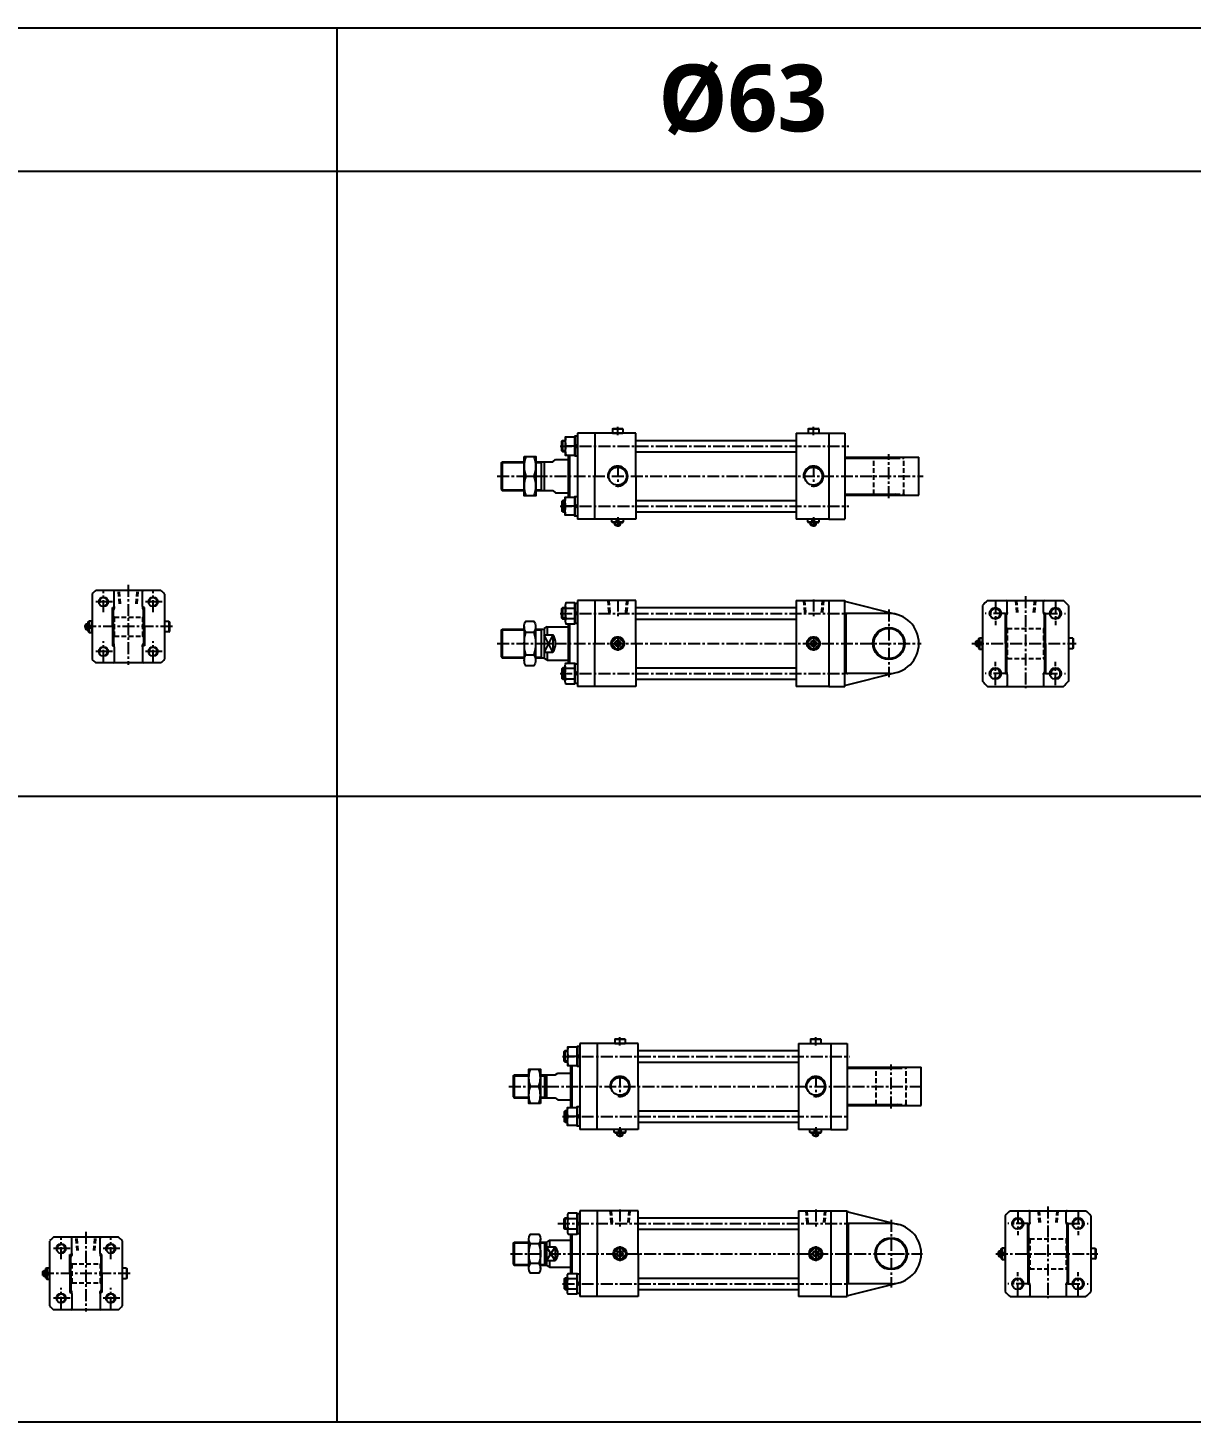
# Model space of a CAD drawing. Extents: x -819 to 29893, y -8942 to 9886.
# Drawn here: x 1448 to 2667, y 2700 to 4161 of the extents above; entities that cross this region are included whole.
import ezdxf

# ---------------------------------------------------------------- set-up
doc = ezdxf.new("R2010")
doc.units = 0
doc.header["$LTSCALE"] = 10
doc.header["$MEASUREMENT"] = 0
for name, pattern in [('CENTER', [2, 1.25, -0.25, 0.25, -0.25]), ('CENTERX2', [4, 2.5, -0.5, 0.5, -0.5]), ('HIDDENX2', [0.75, 0.5, -0.25])]:
    doc.linetypes.add(name, pattern=pattern)
doc.layers.get('0').update_dxf_attribs({"linetype": 'CONTINUOUS'})
doc.layers.get('DEFPOINTS').update_dxf_attribs({"linetype": 'CONTINUOUS'})
for name, color, linetype in [('CEN', 1, 'CENTERX2'), ('CENTER', 1, 'CENTER'), ('HID', 2, 'HIDDENX2'), ('Line', 7, 'CONTINUOUS'), ('ML', 7, 'CONTINUOUS')]:
    doc.layers.add(name, color=color, linetype=linetype)
doc.styles.add('문자', font='romans.shx')

msp = doc.modelspace()

# ---------------------------------------------------------------- linework, layer by layer
for p, q in [((744, 4160.6), (2076.3, 4160.6)), ((1772.3, 2700.2), (1772.3, 4160.6)), ((2076.3, 4160.6), (6000.6, 4160.6)), ((1378.7, 4010.6), (2076.3, 4010.6)), ((2076.3, 4010.6), (6000.6, 4010.6)), ((6000.6, 3355.4), (0, 3355.4)), ((6000.6, 2700.2), (0, 2700.2))]:
    msp.add_line(p, q)
at = {"layer": 'CEN', "color": 1, "linetype": 'CENTER'}
for p, q in [((2350.1, 3668), (2350.1, 3714)), ((2350.1, 3551.3), (2350.1, 3480.3))]:
    msp.add_line(p, q, dxfattribs=at)
at = {"layer": 'CENTER'}
for p, q in [((1527.5, 3548.5), (1527.5, 3570.3)), ((1579.5, 3548.5), (1579.5, 3570.3)), ((1537, 3559.4), (1518.1, 3559.4)), ((1589, 3559.4), (1570.1, 3559.4)), ((2524.7, 3559.4), (2524.7, 3535.1)), ((2472.2, 3547.3), (2451.1, 3547.3)), ((2514.1, 3547.3), (2535.2, 3547.3)), ((1537, 3507.4), (1518.1, 3507.4)), ((1527.5, 3496.5), (1527.5, 3518.3)), ((1589, 3507.4), (1570.1, 3507.4)), ((1579.5, 3496.5), (1579.5, 3518.3)), ((2461.7, 3472.1), (2461.7, 3496.4)), ((2524.7, 3472.1), (2524.7, 3496.4)), ((2472.2, 3484.3), (2451.1, 3484.3)), ((2514.1, 3484.3), (2535.2, 3484.3))]:
    msp.add_line(p, q, dxfattribs=at)
at = {"layer": 'DEFPOINTS', "color": 0, "linetype": 'ByBlock'}
for p in [(1537.8, 3553.4), (1569.3, 3553.4), (2473.2, 3547.3), (2513.2, 3547.3)]:
    msp.add_point(p, dxfattribs=at)
at = {"layer": 'HID'}
for p, q in [((2333.3, 3711), (2334.3, 3710)), ((2334.3, 3672), (2334.3, 3710)), ((2334.3, 3710), (2365.8, 3710)), ((2366.8, 3711), (2365.8, 3710)), ((2365.8, 3672), (2365.8, 3710)), ((2333.3, 3671), (2334.3, 3672)), ((2334.3, 3672), (2365.8, 3672)), ((2366.8, 3671), (2365.8, 3672)), ((1544.3, 3557.4), (1543, 3571.4)), ((1545.4, 3557.4), (1544.2, 3571.4)), ((1561.6, 3557.4), (1562.8, 3571.4)), ((1562.8, 3557.4), (1564, 3571.4)), ((2055.6, 3560.8), (2056.7, 3547.9)), ((2056.8, 3560.8), (2058, 3546.8)), ((2075.4, 3560.8), (2074.2, 3546.8)), ((2076.6, 3560.8), (2075.4, 3547.9)), ((2260.6, 3560.8), (2261.7, 3547.9)), ((2261.8, 3560.8), (2263, 3546.8)), ((2280.4, 3560.8), (2279.2, 3546.8)), ((2281.6, 3560.8), (2280.4, 3547.9)), ((2482.7, 3560.8), (2483.8, 3547.9)), ((2483.9, 3560.8), (2485.1, 3546.8)), ((2502.5, 3560.8), (2501.3, 3546.8)), ((2503.7, 3560.8), (2502.5, 3547.9)), ((1537.8, 3544.4), (1538.8, 3543.4)), ((1538.8, 3543.4), (1538.8, 3523.4)), ((1538.8, 3543.4), (1568.3, 3543.4)), ((1569.3, 3544.4), (1568.3, 3543.4)), ((1568.3, 3543.4), (1568.3, 3523.4)), ((1537.8, 3522.4), (1538.8, 3523.4)), ((1538.8, 3523.4), (1568.3, 3523.4)), ((1569.3, 3522.4), (1568.3, 3523.4)), ((2473.2, 3532.5), (2474.2, 3531.5)), ((2474.2, 3531.5), (2474.2, 3500)), ((2474.2, 3531.5), (2512.2, 3531.5)), ((2513.2, 3532.5), (2512.2, 3531.5)), ((2512.2, 3531.5), (2512.2, 3500)), ((2473.2, 3499), (2474.2, 3500)), ((2474.2, 3500), (2512.2, 3500)), ((2513.2, 3499), (2512.2, 3500)), ((2335.7, 3071.8), (2336.7, 3070.8)), ((2336.7, 3032.8), (2336.7, 3070.8)), ((2336.7, 3070.8), (2368.2, 3070.8)), ((2369.2, 3071.8), (2368.2, 3070.8)), ((2368.2, 3032.8), (2368.2, 3070.8)), ((2335.7, 3031.8), (2336.7, 3032.8)), ((2336.7, 3032.8), (2368.2, 3032.8)), ((2369.2, 3031.8), (2368.2, 3032.8)), ((2058, 2921.6), (2059.1, 2908.7)), ((2059.1, 2921.6), (2060.4, 2907.6)), ((2077.8, 2921.6), (2076.5, 2907.6)), ((2078.9, 2921.6), (2077.8, 2908.7)), ((2263, 2921.6), (2264.1, 2908.7)), ((2264.1, 2921.6), (2265.4, 2907.6)), ((2282.8, 2921.6), (2281.5, 2907.6)), ((2283.9, 2921.6), (2282.8, 2908.7)), ((2506.3, 2921.6), (2507.4, 2908.7)), ((2507.4, 2921.6), (2508.7, 2907.6)), ((2526.1, 2921.6), (2524.8, 2907.6)), ((2527.2, 2921.6), (2526.1, 2908.7)), ((1499.9, 2879.9), (1498.7, 2893.9)), ((1501.1, 2879.9), (1499.8, 2893.9)), ((1517.2, 2879.9), (1518.5, 2893.9)), ((1518.4, 2879.9), (1519.6, 2893.9)), ((2496.8, 2893.3), (2497.8, 2892.3)), ((2497.8, 2892.3), (2497.8, 2860.8)), ((2497.8, 2892.3), (2535.8, 2892.3)), ((2536.8, 2893.3), (2535.8, 2892.3)), ((2535.8, 2892.3), (2535.8, 2860.8)), ((1493.4, 2866.9), (1494.4, 2865.9)), ((1494.4, 2865.9), (1494.4, 2845.9)), ((1494.4, 2865.9), (1523.9, 2865.9)), ((1524.9, 2866.9), (1523.9, 2865.9)), ((1523.9, 2865.9), (1523.9, 2845.9)), ((2496.8, 2859.8), (2497.8, 2860.8)), ((2497.8, 2860.8), (2535.8, 2860.8)), ((2536.8, 2859.8), (2535.8, 2860.8)), ((1493.4, 2844.9), (1494.4, 2845.9)), ((1494.4, 2845.9), (1523.9, 2845.9)), ((1524.9, 2844.9), (1523.9, 2845.9))]:
    msp.add_line(p, q, dxfattribs=at)
at = {"layer": 'Line'}
for p, q in [((2011.1, 3727.5), (2007.6, 3727.5)), ((2011.1, 3717.4), (2007.6, 3717.4)), ((1944.3, 3705.2), (1968.1, 3705.2)), ((1980.1, 3705.2), (1986.1, 3705.2)), ((1986.1, 3705.2), (1987.4, 3706)), ((1944.3, 3676.7), (1968.1, 3676.7)), ((1980.1, 3676.7), (1986.1, 3676.7)), ((1986.1, 3676.7), (1987.4, 3676)), ((2011.1, 3664.5), (2007.6, 3664.5)), ((2011.1, 3654.4), (2007.6, 3654.4)), ((2063.6, 3639.5), (2063.6, 3642)), ((2068.6, 3639.5), (2068.6, 3642)), ((2268.6, 3639.5), (2268.6, 3642)), ((2273.6, 3639.5), (2273.6, 3642)), ((2011.1, 3552.3), (2007.6, 3552.3)), ((1509, 3535.9), (1511.5, 3535.9)), ((2011.1, 3542.2), (2007.6, 3542.2)), ((1509, 3530.9), (1511.5, 3530.9)), ((1944.3, 3530), (1968.1, 3530)), ((1980.1, 3530), (1986.1, 3530)), ((1986.1, 3530), (1987.4, 3530.8)), ((1998.1, 3524.8), (1989.1, 3506.8)), ((1998.1, 3506.8), (1989.1, 3524.8)), ((2441.7, 3518.3), (2444.2, 3518.3)), ((2441.7, 3513.3), (2444.2, 3513.3)), ((1944.3, 3501.5), (1968.1, 3501.5)), ((1980.1, 3501.5), (1986.1, 3501.5)), ((1986.1, 3501.5), (1987.4, 3500.8)), ((2011.1, 3489.3), (2007.6, 3489.3)), ((2011.1, 3479.2), (2007.6, 3479.2)), ((2013.5, 3088.3), (2010, 3088.3)), ((2013.5, 3078.2), (2010, 3078.2)), ((1956.7, 3063), (1973.1, 3063)), ((1985.1, 3063), (1989.5, 3063)), ((1989.5, 3063), (1990.8, 3063.8)), ((1956.7, 3040.5), (1973.1, 3040.5)), ((1985.1, 3040.5), (1989.5, 3040.5)), ((1989.5, 3040.5), (1990.8, 3039.8)), ((2013.5, 3025.3), (2010, 3025.3)), ((2013.5, 3015.2), (2010, 3015.2)), ((2066, 3000.3), (2066, 3002.8)), ((2071, 3000.3), (2071, 3002.8)), ((2271, 3000.3), (2271, 3002.8)), ((2276, 3000.3), (2276, 3002.8)), ((2013.5, 2913.1), (2010, 2913.1)), ((2013.5, 2903), (2010, 2903)), ((1956.7, 2887.8), (1973.1, 2887.8)), ((1985.1, 2887.8), (1989.5, 2887.8)), ((1989.5, 2887.8), (1990.8, 2888.6)), ((2000.5, 2883.8), (1991.5, 2869.3)), ((2000.5, 2869.3), (1991.5, 2883.8)), ((2465.3, 2879.1), (2467.8, 2879.1)), ((1956.7, 2865.3), (1973.1, 2865.3)), ((1985.1, 2865.3), (1989.5, 2865.3)), ((1989.5, 2865.3), (1990.8, 2864.6)), ((2465.3, 2874.1), (2467.8, 2874.1)), ((2013.5, 2850.1), (2010, 2850.1)), ((2013.5, 2840), (2010, 2840))]:
    msp.add_line(p, q, dxfattribs=at)
for centre in [(2066.1, 3515.8), (2271.1, 3515.8), (2068.5, 2876.6), (2273.5, 2876.6)]:
    msp.add_circle(centre, 2.5, dxfattribs=at)
for centre, radius, start, end in [((2066.1, 3691), 10.5, 257.7131, 191.0431), ((2271.1, 3691), 10.5, 257.7131, 191.0431), ((1527.5, 3559.4), 4.19, 259.5017, 192.7138), ((1579.5, 3559.4), 4.19, 259.5017, 192.7138), ((2461.7, 3547.3), 5.05, 251.6386, 194.9253), ((2524.7, 3547.3), 5.05, 252.6234, 193.3677), ((2066.1, 3515.8), 6.5, 262.191, 185.6433), ((2271.1, 3515.8), 6.5, 262.191, 185.6433), ((1527.5, 3507.4), 4.19, 259.5017, 192.7138), ((1579.5, 3507.4), 4.19, 259.5017, 192.7138), ((2461.7, 3484.3), 5.05, 249.6753, 193.5484), ((2524.7, 3484.3), 5.05, 253.1698, 197.6522), ((2068.5, 3051.8), 10.5, 257.7131, 191.0431), ((2273.5, 3051.8), 10.5, 257.7131, 191.0431), ((2485.3, 2908.1), 5.05, 253.9853, 192.0566), ((2548.3, 2908.1), 5.05, 252.585, 194.4118), ((2068.5, 2876.6), 6.5, 262.191, 185.6433), ((2273.5, 2876.6), 6.5, 262.191, 185.6433), ((2485.3, 2845.1), 5.05, 270, 190.5823), ((2548.3, 2845.1), 5.05, 249.2481, 191.8504)]:
    msp.add_arc(centre, radius, start, end, dxfattribs=at)
at = {"layer": 'ML'}
for p, q in [((2060.6, 3740.5), (2061.1, 3741)), ((2060.6, 3740.5), (2071.6, 3740.5)), ((2060.6, 3740.5), (2060.6, 3736)), ((2061.1, 3741), (2071.1, 3741)), ((2071.6, 3740.5), (2071.1, 3741)), ((2071.6, 3740.5), (2071.6, 3736)), ((2265.6, 3740.5), (2266.1, 3741)), ((2265.6, 3740.5), (2276.6, 3740.5)), ((2265.6, 3740.5), (2265.6, 3736)), ((2266.1, 3741), (2276.1, 3741)), ((2276.6, 3740.5), (2276.1, 3741)), ((2276.6, 3740.5), (2276.6, 3736)), ((2008.5, 3716.5), (2008.5, 3728.5)), ((2021.1, 3724.8), (2024.1, 3721.8)), ((2024.1, 3736), (2024.1, 3646)), ((2042.1, 3736), (2024.1, 3736)), ((2085.1, 3736), (2042.1, 3736)), ((2042.1, 3736), (2042.1, 3691)), ((2060.6, 3736), (2071.6, 3736)), ((2085.1, 3691), (2085.1, 3736)), ((2085.1, 3728.5), (2253.1, 3728.5)), ((2253.1, 3736), (2287.1, 3736)), ((2253.1, 3736), (2253.1, 3691)), ((2265.6, 3736), (2276.6, 3736)), ((2287.1, 3736), (2287.1, 3646)), ((2287.1, 3736), (2304.1, 3736)), ((2304.1, 3736), (2304.1, 3646)), ((2021.1, 3722.5), (2011.9, 3722.5)), ((2014.1, 3713), (2014.1, 3669)), ((2015.6, 3713), (2015.6, 3669)), ((2021.1, 3723.1), (2024.1, 3720.1)), ((2085.1, 3716.5), (2253.1, 3716.5)), ((2304.1, 3710), (2356.8, 3710)), ((2305.1, 3711), (2381.6, 3711)), ((2357.8, 3711), (2357.8, 3711)), ((2381.6, 3671), (2381.6, 3711)), ((1944.1, 3705), (1945.1, 3706)), ((1944.1, 3705), (1944.1, 3677)), ((1945.1, 3706), (1945.1, 3676)), ((1945.1, 3706), (1968.1, 3706)), ((1980.1, 3706), (1998.1, 3706)), ((1986.1, 3706), (1986.1, 3676)), ((1989.1, 3706), (1989.1, 3676)), ((1998.1, 3706), (2001.1, 3708.5)), ((2001.1, 3708.5), (2014.1, 3708.5)), ((1970, 3691), (1978.3, 3691)), ((2042.1, 3646), (2042.1, 3691)), ((2085.1, 3691), (2085.1, 3646)), ((2253.1, 3691), (2253.1, 3646)), ((1944.1, 3677), (1945.1, 3676)), ((1945.1, 3676), (1968.1, 3676)), ((1980.1, 3676), (1998.1, 3676)), ((1998.1, 3676), (2001.1, 3673.5)), ((2001.1, 3673.5), (2014.1, 3673.5)), ((2304.1, 3672), (2356.8, 3672)), ((2305.1, 3671), (2381.6, 3671)), ((2357.8, 3671), (2357.8, 3671)), ((2008.5, 3665.5), (2008.5, 3653.5)), ((2021.1, 3659.5), (2011.9, 3659.5)), ((2021.1, 3658.8), (2024.1, 3661.8)), ((2021.1, 3657.1), (2024.1, 3660.1)), ((2085.1, 3665.5), (2253.1, 3665.5)), ((2085.1, 3653.5), (2253.1, 3653.5)), ((2042.1, 3646), (2024.1, 3646)), ((2085.1, 3646), (2042.1, 3646)), ((2072.1, 3646), (2060.1, 3646)), ((2060.1, 3643), (2060.1, 3646)), ((2060.1, 3643), (2064.9, 3643)), ((2061.1, 3642), (2060.1, 3643)), ((2071.1, 3642), (2061.1, 3642)), ((2063.1, 3640), (2063.1, 3642)), ((2064.1, 3639), (2063.1, 3640)), ((2063.1, 3640), (2069.1, 3640)), ((2068.1, 3639), (2064.1, 3639)), ((2064.9, 3642), (2064.9, 3646)), ((2067.3, 3642), (2067.3, 3646)), ((2067.3, 3643), (2072.1, 3643)), ((2068.1, 3639), (2069.1, 3640)), ((2069.1, 3640), (2069.1, 3642)), ((2071.1, 3642), (2072.1, 3643)), ((2072.1, 3643), (2072.1, 3646)), ((2287.1, 3646), (2253.1, 3646)), ((2277.1, 3646), (2265.1, 3646)), ((2265.1, 3643), (2265.1, 3646)), ((2265.1, 3643), (2269.9, 3643)), ((2266.1, 3642), (2265.1, 3643)), ((2276.1, 3642), (2266.1, 3642)), ((2268.1, 3640), (2268.1, 3642)), ((2269.1, 3639), (2268.1, 3640)), ((2268.1, 3640), (2274.1, 3640)), ((2273.1, 3639), (2269.1, 3639)), ((2269.9, 3642), (2269.9, 3646)), ((2272.3, 3642), (2272.3, 3646)), ((2272.3, 3643), (2277.1, 3643)), ((2273.1, 3639), (2274.1, 3640)), ((2274.1, 3640), (2274.1, 3642)), ((2276.1, 3642), (2277.1, 3643)), ((2277.1, 3643), (2277.1, 3646)), ((2287.1, 3646), (2304.1, 3646)), ((1515.5, 3567.4), (1515.5, 3499.4)), ((1587.5, 3571.4), (1519.5, 3571.4)), ((1538.8, 3554.4), (1538.8, 3570.4)), ((1568.3, 3554.4), (1568.3, 3570.4)), ((1591.5, 3567.4), (1591.5, 3499.3)), ((1536.8, 3533.4), (1536.8, 3553.4)), ((1536.8, 3553.4), (1537.8, 3553.4)), ((1537.8, 3533.4), (1537.8, 3553.4)), ((1538.8, 3554.4), (1538.8, 3552.3)), ((1568.3, 3554.4), (1568.3, 3552.3)), ((1570.3, 3553.4), (1569.3, 3553.4)), ((1569.3, 3533.4), (1569.3, 3553.4)), ((1570.3, 3533.4), (1570.3, 3553.4)), ((2008.5, 3541.3), (2008.5, 3553.3)), ((2011.1, 3555.5), (2011.1, 3539.1)), ((2011.9, 3552.8), (2021.1, 3552.8)), ((2021.1, 3549.6), (2024.1, 3546.6)), ((2042.1, 3560.8), (2024.1, 3560.8)), ((2024.1, 3560.8), (2024.1, 3470.8)), ((2085.1, 3560.8), (2042.1, 3560.8)), ((2042.1, 3560.8), (2042.1, 3515.8)), ((2085.1, 3515.8), (2085.1, 3560.8)), ((2085.1, 3553.3), (2253.1, 3553.3)), ((2253.1, 3560.8), (2287.1, 3560.8)), ((2253.1, 3560.8), (2253.1, 3515.8)), ((2287.1, 3560.8), (2287.1, 3470.8)), ((2287.1, 3560.8), (2304.1, 3560.8)), ((2304.1, 3470.8), (2304.1, 3560.8)), ((2304.1, 3560.8), (2304.1, 3560.6)), ((2304.9, 3559.6), (2357.8, 3546.3)), ((2448.2, 3555.5), (2448.2, 3476.1)), ((2453.5, 3560.8), (2532.9, 3560.8)), ((2474.2, 3548.3), (2474.2, 3559.8)), ((2512.2, 3548.3), (2512.2, 3559.8)), ((2538.2, 3555.5), (2538.2, 3476.1)), ((1508.5, 3535.4), (1509.5, 3536.4)), ((1508.5, 3531.4), (1508.5, 3535.4)), ((1509.5, 3536.4), (1509.5, 3530.4)), ((1509.5, 3536.4), (1511.5, 3536.4)), ((1511.5, 3538.4), (1512.5, 3539.4)), ((1511.5, 3528.4), (1511.5, 3538.4)), ((1511.5, 3534.6), (1515.5, 3534.6)), ((1512.5, 3539.4), (1512.5, 3534.6)), ((1512.5, 3539.4), (1515.5, 3539.4)), ((1515.5, 3527.4), (1515.5, 3539.4)), ((1596, 3538.9), (1591.5, 3538.9)), ((1596, 3538.9), (1596, 3527.9)), ((1596, 3538.9), (1596.5, 3538.4)), ((1596.5, 3538.4), (1596.5, 3528.4)), ((2011.9, 3541.8), (2021.1, 3541.8)), ((2014.1, 3536.3), (2014.1, 3495.3)), ((2015.6, 3536.3), (2015.6, 3495.3)), ((2021.1, 3547.9), (2024.1, 3544.9)), ((2085.1, 3541.3), (2253.1, 3541.3)), ((2350.1, 3547.3), (2304.1, 3547.3)), ((2305.1, 3547.3), (2305.1, 3484.3)), ((2472.2, 3515.8), (2472.2, 3547.3)), ((2472.2, 3547.3), (2473.2, 3547.3)), ((2473.2, 3515.8), (2473.2, 3547.3)), ((2474.2, 3548.3), (2474.2, 3547.3)), ((2512.2, 3548.3), (2512.2, 3547.3)), ((2513.2, 3515.8), (2513.2, 3547.3)), ((2514.2, 3547.3), (2513.2, 3547.3)), ((2514.2, 3515.8), (2514.2, 3547.3)), ((1508.5, 3531.4), (1509.5, 3530.4)), ((1509.5, 3530.4), (1511.5, 3530.4)), ((1511.5, 3532.2), (1515.5, 3532.2)), ((1511.5, 3528.4), (1512.5, 3527.4)), ((1512.5, 3532.2), (1512.5, 3527.4)), ((1512.5, 3527.4), (1515.5, 3527.4)), ((1536.8, 3533.4), (1536.8, 3513.4)), ((1537.8, 3533.4), (1537.8, 3513.4)), ((1569.3, 3533.4), (1569.3, 3513.4)), ((1570.3, 3533.4), (1570.3, 3513.4)), ((1596, 3527.9), (1591.5, 3527.9)), ((1596, 3527.9), (1596.5, 3528.4)), ((1944.1, 3529.8), (1945.1, 3530.8)), ((1944.1, 3529.8), (1944.1, 3501.8)), ((1945.1, 3530.8), (1968.1, 3530.8)), ((1945.1, 3530.8), (1945.1, 3500.8)), ((1968.1, 3533.4), (1968.1, 3498.2)), ((1970, 3527.5), (1978.3, 3527.5)), ((1980.1, 3533.4), (1980.1, 3498.2)), ((1980.1, 3530.8), (1989.1, 3530.8)), ((1986.1, 3530.8), (1986.1, 3500.8)), ((1992.1, 3533.3), (1989.1, 3531.6)), ((1989.1, 3531.6), (1989.1, 3500)), ((1989.1, 3524.8), (1998.1, 3524.8)), ((1992.1, 3533.3), (2014.1, 3533.3)), ((1992.1, 3533.3), (1992.1, 3524.8)), ((1998.1, 3524.8), (1998.1, 3506.8)), ((2064.9, 3521.7), (2060.2, 3517)), ((2067.3, 3521.7), (2072, 3517)), ((2269.9, 3521.7), (2265.2, 3517)), ((2272.3, 3521.7), (2277, 3517)), ((2444.2, 3520.8), (2445.2, 3521.8)), ((2444.2, 3510.8), (2444.2, 3520.8)), ((2445.2, 3521.8), (2448.2, 3521.8)), ((2445.2, 3521.8), (2445.2, 3517)), ((2542.7, 3521.3), (2538.2, 3521.3)), ((2538.2, 3521.3), (2538.2, 3510.3)), ((2542.7, 3521.3), (2542.7, 3510.3)), ((2542.7, 3521.3), (2543.2, 3520.8)), ((2543.2, 3520.8), (2543.2, 3510.8)), ((1536.8, 3513.4), (1537.8, 3513.4)), ((1538.8, 3512.4), (1538.8, 3514.4)), ((1538.8, 3512.4), (1538.8, 3496.4)), ((1568.3, 3512.4), (1568.3, 3514.4)), ((1568.3, 3512.4), (1568.3, 3496.4)), ((1570.3, 3513.4), (1569.3, 3513.4)), ((1989.1, 3506.8), (1998.1, 3506.8)), ((1992.1, 3506.8), (1992.1, 3498.3)), ((2042.1, 3470.8), (2042.1, 3515.8)), ((2060.2, 3514.6), (2064.9, 3509.9)), ((2072, 3514.6), (2067.3, 3509.9)), ((2085.1, 3515.8), (2085.1, 3470.8)), ((2253.1, 3515.8), (2253.1, 3470.8)), ((2265.2, 3514.6), (2269.9, 3509.9)), ((2277, 3514.6), (2272.3, 3509.9)), ((2441.2, 3517.8), (2442.2, 3518.8)), ((2441.2, 3513.8), (2441.2, 3517.8)), ((2441.2, 3513.8), (2442.2, 3512.8)), ((2442.2, 3518.8), (2442.2, 3512.8)), ((2442.2, 3518.8), (2444.2, 3518.8)), ((2442.2, 3512.8), (2444.2, 3512.8)), ((2444.2, 3517), (2448.2, 3517)), ((2444.2, 3514.6), (2448.2, 3514.6)), ((2444.2, 3510.8), (2445.2, 3509.8)), ((2445.2, 3514.6), (2445.2, 3509.8)), ((2445.2, 3509.8), (2448.2, 3509.8)), ((2472.2, 3515.8), (2472.2, 3484.3)), ((2473.2, 3515.8), (2473.2, 3484.3)), ((2513.2, 3515.8), (2513.2, 3484.3)), ((2514.2, 3515.8), (2514.2, 3484.3)), ((2542.7, 3510.3), (2538.2, 3510.3)), ((2542.7, 3510.3), (2543.2, 3510.8)), ((1587.5, 3495.4), (1519.5, 3495.4)), ((1944.1, 3501.8), (1945.1, 3500.8)), ((1945.1, 3500.8), (1968.1, 3500.8)), ((1970, 3504), (1978.3, 3504)), ((1980.1, 3500.8), (1989.1, 3500.8)), ((1992.1, 3498.3), (1989.1, 3500)), ((1992.1, 3498.3), (2014.1, 3498.3)), ((2011.1, 3476.1), (2011.1, 3492.5)), ((2008.5, 3490.3), (2008.5, 3478.3)), ((2011.9, 3489.8), (2021.1, 3489.8)), ((2011.9, 3478.8), (2021.1, 3478.8)), ((2021.1, 3483.6), (2024.1, 3486.6)), ((2021.1, 3481.9), (2024.1, 3484.9)), ((2085.1, 3490.3), (2253.1, 3490.3)), ((2085.1, 3478.3), (2253.1, 3478.3)), ((2350.1, 3484.3), (2304.1, 3484.3)), ((2304.9, 3472), (2357.8, 3485.2)), ((2472.2, 3484.3), (2473.2, 3484.3)), ((2474.2, 3483.3), (2474.2, 3484.2)), ((2474.2, 3483.3), (2474.2, 3471.8)), ((2512.2, 3483.3), (2512.2, 3484.2)), ((2512.2, 3483.3), (2512.2, 3471.8)), ((2514.2, 3484.3), (2513.2, 3484.3)), ((2042.1, 3470.8), (2024.1, 3470.8)), ((2085.1, 3470.8), (2042.1, 3470.8)), ((2287.1, 3470.8), (2253.1, 3470.8)), ((2287.1, 3470.8), (2304.1, 3470.8)), ((2304.1, 3470.8), (2304.1, 3471)), ((2453.5, 3470.8), (2532.9, 3470.8)), ((2026.5, 3096.8), (2026.5, 3006.8)), ((2044.5, 3096.8), (2026.5, 3096.8)), ((2087.5, 3096.8), (2044.5, 3096.8)), ((2044.5, 3096.8), (2044.5, 3051.8)), ((2063, 3101.3), (2063.5, 3101.8)), ((2063, 3101.3), (2074, 3101.3)), ((2063, 3101.3), (2063, 3096.8)), ((2063, 3096.8), (2074, 3096.8)), ((2063.5, 3101.8), (2073.5, 3101.8)), ((2074, 3101.3), (2073.5, 3101.8)), ((2074, 3101.3), (2074, 3096.8)), ((2087.5, 3051.8), (2087.5, 3096.8)), ((2255.5, 3096.8), (2289.5, 3096.8)), ((2255.5, 3096.8), (2255.5, 3051.8)), ((2268, 3101.3), (2268.5, 3101.8)), ((2268, 3101.3), (2279, 3101.3)), ((2268, 3101.3), (2268, 3096.8)), ((2268, 3096.8), (2279, 3096.8)), ((2268.5, 3101.8), (2278.5, 3101.8)), ((2279, 3101.3), (2278.5, 3101.8)), ((2279, 3101.3), (2279, 3096.8)), ((2289.5, 3096.8), (2289.5, 3006.8)), ((2289.5, 3096.8), (2306.5, 3096.8)), ((2306.5, 3096.8), (2306.5, 3006.8)), ((2010.9, 3077.3), (2010.9, 3089.3)), ((2023.5, 3083.3), (2014.3, 3083.3)), ((2023.5, 3085.6), (2026.5, 3082.6)), ((2023.5, 3083.9), (2026.5, 3080.9)), ((2087.5, 3089.3), (2255.5, 3089.3)), ((2016.5, 3073.8), (2016.5, 3029.8)), ((2018, 3073.8), (2018, 3029.8)), ((2087.5, 3077.3), (2255.5, 3077.3)), ((2306.5, 3072.8), (2307.5, 3072.8)), ((2306.5, 3070.8), (2359.1, 3070.8)), ((2307.5, 3072.8), (2307.5, 3071.8)), ((2307.5, 3071.8), (2384, 3071.8)), ((2360.1, 3071.8), (2360.1, 3071.8)), ((2384, 3031.8), (2384, 3071.8)), ((1956.5, 3062.8), (1957.5, 3063.8)), ((1956.5, 3062.8), (1956.5, 3040.8)), ((1957.5, 3063.8), (1957.5, 3039.8)), ((1957.5, 3063.8), (1973.1, 3063.8)), ((1985.1, 3063.8), (1991.5, 3063.8)), ((1989.5, 3063.8), (1989.5, 3039.8)), ((1991.5, 3063.8), (1991.5, 3039.8)), ((1991.5, 3063.8), (2000.5, 3063.8)), ((2000.5, 3063.8), (2003.5, 3065.8)), ((2003.5, 3065.8), (2016.5, 3065.8)), ((1956.5, 3040.8), (1957.5, 3039.8)), ((1957.5, 3039.8), (1973.1, 3039.8)), ((1983.5, 3051.8), (1974.7, 3051.8)), ((1985.1, 3039.8), (1991.5, 3039.8)), ((1991.5, 3039.8), (2000.5, 3039.8)), ((2000.5, 3039.8), (2003.5, 3037.8)), ((2003.5, 3037.8), (2016.5, 3037.8)), ((2044.5, 3006.8), (2044.5, 3051.8)), ((2087.5, 3051.8), (2087.5, 3006.8)), ((2255.5, 3051.8), (2255.5, 3006.8)), ((2010.9, 3026.3), (2010.9, 3014.3)), ((2087.5, 3026.3), (2255.5, 3026.3)), ((2306.5, 3032.8), (2359.1, 3032.8)), ((2306.5, 3030.8), (2307.5, 3030.8)), ((2307.5, 3031.8), (2384, 3031.8)), ((2307.5, 3030.8), (2307.5, 3031.8)), ((2360.1, 3031.8), (2360.1, 3031.8)), ((2023.5, 3020.3), (2014.3, 3020.3)), ((2023.5, 3019.6), (2026.5, 3022.6)), ((2023.5, 3017.9), (2026.5, 3020.9)), ((2087.5, 3014.3), (2255.5, 3014.3)), ((2044.5, 3006.8), (2026.5, 3006.8)), ((2087.5, 3006.8), (2044.5, 3006.8)), ((2074.5, 3006.8), (2062.5, 3006.8)), ((2062.5, 3003.8), (2062.5, 3006.8)), ((2062.5, 3003.8), (2067.3, 3003.8)), ((2063.5, 3002.8), (2062.5, 3003.8)), ((2073.5, 3002.8), (2063.5, 3002.8)), ((2065.5, 3000.8), (2065.5, 3002.8)), ((2066.5, 2999.8), (2065.5, 3000.8)), ((2065.5, 3000.8), (2071.5, 3000.8)), ((2070.5, 2999.8), (2066.5, 2999.8)), ((2067.3, 3002.8), (2067.3, 3006.8)), ((2069.6, 3002.8), (2069.6, 3006.8)), ((2069.6, 3003.8), (2074.5, 3003.8)), ((2070.5, 2999.8), (2071.5, 3000.8)), ((2071.5, 3000.8), (2071.5, 3002.8)), ((2073.5, 3002.8), (2074.5, 3003.8)), ((2074.5, 3003.8), (2074.5, 3006.8)), ((2289.5, 3006.8), (2255.5, 3006.8)), ((2279.5, 3006.8), (2267.5, 3006.8)), ((2267.5, 3003.8), (2267.5, 3006.8)), ((2267.5, 3003.8), (2272.3, 3003.8)), ((2268.5, 3002.8), (2267.5, 3003.8)), ((2278.5, 3002.8), (2268.5, 3002.8)), ((2270.5, 3000.8), (2270.5, 3002.8)), ((2271.5, 2999.8), (2270.5, 3000.8)), ((2270.5, 3000.8), (2276.5, 3000.8)), ((2275.5, 2999.8), (2271.5, 2999.8)), ((2272.3, 3002.8), (2272.3, 3006.8)), ((2274.6, 3002.8), (2274.6, 3006.8)), ((2274.6, 3003.8), (2279.5, 3003.8)), ((2275.5, 2999.8), (2276.5, 3000.8)), ((2276.5, 3000.8), (2276.5, 3002.8)), ((2278.5, 3002.8), (2279.5, 3003.8)), ((2279.5, 3003.8), (2279.5, 3006.8)), ((2289.5, 3006.8), (2306.5, 3006.8)), ((2044.5, 2921.6), (2026.5, 2921.6)), ((2026.5, 2921.6), (2026.5, 2831.6)), ((2087.5, 2921.6), (2044.5, 2921.6)), ((2044.5, 2921.6), (2044.5, 2876.6)), ((2087.5, 2876.6), (2087.5, 2921.6)), ((2255.5, 2921.6), (2289.5, 2921.6)), ((2255.5, 2921.6), (2255.5, 2876.6)), ((2289.5, 2921.6), (2289.5, 2831.6)), ((2289.5, 2921.6), (2306.5, 2921.6)), ((2306.5, 2831.6), (2306.5, 2921.6)), ((2306.5, 2921.6), (2306.5, 2921.3)), ((2477.1, 2921.6), (2556.4, 2921.6)), ((2010.9, 2902.1), (2010.9, 2914.1)), ((2013.5, 2916.3), (2013.5, 2899.8)), ((2014.3, 2913.5), (2023.5, 2913.5)), ((2023.5, 2910.4), (2026.5, 2907.4)), ((2023.5, 2908.7), (2026.5, 2905.7)), ((2087.5, 2914.1), (2255.5, 2914.1)), ((2352.5, 2908.1), (2306.5, 2908.1)), ((2307.2, 2920.4), (2360.1, 2907.1)), ((2307.5, 2908.1), (2307.5, 2845.1)), ((2471.8, 2916.2), (2471.8, 2836.9)), ((2495.8, 2876.6), (2495.8, 2908.1)), ((2495.8, 2908.1), (2496.8, 2908.1)), ((2496.8, 2876.6), (2496.8, 2908.1)), ((2497.8, 2909.1), (2497.8, 2920.6)), ((2497.8, 2909.1), (2497.8, 2908.1)), ((2535.8, 2909.1), (2535.8, 2920.6)), ((2535.8, 2909.1), (2535.8, 2908.1)), ((2536.8, 2876.6), (2536.8, 2908.1)), ((2537.8, 2908.1), (2536.8, 2908.1)), ((2537.8, 2876.6), (2537.8, 2908.1)), ((2561.8, 2916.2), (2561.8, 2836.9)), ((1543.2, 2893.9), (1475.2, 2893.9)), ((1494.4, 2876.9), (1494.4, 2892.9)), ((1523.9, 2876.9), (1523.9, 2892.9)), ((1973.1, 2861.2), (1973.1, 2891.9)), ((1985.1, 2861.2), (1985.1, 2891.9)), ((2014.3, 2902.6), (2023.5, 2902.6)), ((2016.5, 2897.1), (2016.5, 2856)), ((2018, 2897.1), (2018, 2856)), ((2087.5, 2902.1), (2255.5, 2902.1)), ((1471.1, 2889.8), (1471.1, 2821.9)), ((1547.1, 2889.9), (1547.1, 2821.8)), ((1956.5, 2887.6), (1957.5, 2888.6)), ((1956.5, 2887.6), (1956.5, 2865.6)), ((1957.5, 2888.6), (1957.5, 2864.6)), ((1957.5, 2888.6), (1973.1, 2888.6)), ((1983.6, 2886.8), (1974.7, 2886.8)), ((1985.1, 2888.6), (1991.5, 2888.6)), ((1989.5, 2888.6), (1989.5, 2864.6)), ((1994.5, 2890.6), (1991.5, 2888.8)), ((1991.5, 2888.8), (1991.5, 2864.3)), ((1991.5, 2883.8), (2000.5, 2883.8)), ((1994.5, 2890.6), (2016.5, 2890.6)), ((1994.5, 2890.6), (1994.5, 2883.8)), ((2000.5, 2883.8), (2000.5, 2869.3)), ((2067.3, 2882.4), (2062.6, 2877.7)), ((2069.6, 2882.4), (2074.3, 2877.7)), ((2272.3, 2882.4), (2267.6, 2877.7)), ((2274.6, 2882.4), (2279.3, 2877.7)), ((2464.8, 2878.6), (2465.8, 2879.6)), ((2464.8, 2874.6), (2464.8, 2878.6)), ((2465.8, 2879.6), (2465.8, 2873.6)), ((2465.8, 2879.6), (2467.8, 2879.6)), ((2467.8, 2881.6), (2468.8, 2882.6)), ((2467.8, 2871.6), (2467.8, 2881.6)), ((2467.8, 2877.7), (2471.8, 2877.7)), ((2468.8, 2882.6), (2471.8, 2882.6)), ((2468.8, 2882.6), (2468.8, 2877.7)), ((2471.8, 2870.6), (2471.8, 2882.6)), ((2566.3, 2882.1), (2561.8, 2882.1)), ((2561.8, 2882.1), (2561.8, 2871.1)), ((2566.3, 2882.1), (2566.3, 2871.1)), ((2566.3, 2882.1), (2566.8, 2881.6)), ((2566.8, 2881.6), (2566.8, 2871.6)), ((1492.4, 2875.9), (1493.4, 2875.9)), ((1492.4, 2855.9), (1492.4, 2875.9)), ((1493.4, 2855.9), (1493.4, 2875.9)), ((1494.4, 2876.9), (1494.4, 2874.8)), ((1523.9, 2876.9), (1523.9, 2874.8)), ((1524.9, 2855.9), (1524.9, 2875.9)), ((1525.9, 2875.9), (1524.9, 2875.9)), ((1525.9, 2855.9), (1525.9, 2875.9)), ((1956.5, 2865.6), (1957.5, 2864.6)), ((1957.5, 2864.6), (1973.1, 2864.6)), ((1983.6, 2866.3), (1974.7, 2866.3)), ((1985.1, 2864.6), (1991.5, 2864.6)), ((1991.5, 2869.3), (2000.5, 2869.3)), ((1994.5, 2862.6), (1991.5, 2864.3)), ((1994.5, 2869.3), (1994.5, 2862.6)), ((1994.5, 2862.6), (2016.5, 2862.6)), ((2044.5, 2831.6), (2044.5, 2876.6)), ((2062.6, 2875.4), (2067.3, 2870.7)), ((2074.3, 2875.4), (2069.6, 2870.7)), ((2087.5, 2876.6), (2087.5, 2831.6)), ((2255.5, 2876.6), (2255.5, 2831.6)), ((2267.6, 2875.4), (2272.3, 2870.7)), ((2279.3, 2875.4), (2274.6, 2870.7)), ((2464.8, 2874.6), (2465.8, 2873.6)), ((2465.8, 2873.6), (2467.8, 2873.6)), ((2467.8, 2875.4), (2471.8, 2875.4)), ((2467.8, 2871.6), (2468.8, 2870.6)), ((2468.8, 2875.4), (2468.8, 2870.6)), ((2468.8, 2870.6), (2471.8, 2870.6)), ((2495.8, 2876.6), (2495.8, 2845.1)), ((2496.8, 2876.6), (2496.8, 2845.1)), ((2536.8, 2876.6), (2536.8, 2845.1)), ((2537.8, 2876.6), (2537.8, 2845.1)), ((2566.3, 2871.1), (2561.8, 2871.1)), ((2566.3, 2871.1), (2566.8, 2871.6)), ((1464.1, 2857.9), (1465.1, 2858.9)), ((1464.1, 2853.9), (1464.1, 2857.9)), ((1464.1, 2853.9), (1465.1, 2852.9)), ((1464.6, 2858.4), (1467.1, 2858.4)), ((1464.6, 2853.4), (1467.1, 2853.4)), ((1465.1, 2858.9), (1465.1, 2852.9)), ((1465.1, 2858.9), (1467.1, 2858.9)), ((1465.1, 2852.9), (1467.1, 2852.9)), ((1467.1, 2860.9), (1468.1, 2861.9)), ((1467.1, 2850.9), (1467.1, 2860.9)), ((1467.1, 2857), (1471.1, 2857)), ((1467.1, 2854.7), (1471.1, 2854.7)), ((1467.1, 2850.9), (1468.1, 2849.9)), ((1468.1, 2861.9), (1471.1, 2861.9)), ((1468.1, 2861.9), (1468.1, 2857)), ((1468.1, 2854.7), (1468.1, 2849.9)), ((1468.1, 2849.9), (1471.1, 2849.9)), ((1471.1, 2849.9), (1471.1, 2861.9)), ((1492.4, 2855.9), (1492.4, 2835.9)), ((1493.4, 2855.9), (1493.4, 2835.9)), ((1524.9, 2855.9), (1524.9, 2835.9)), ((1525.9, 2855.9), (1525.9, 2835.9)), ((1551.6, 2861.4), (1547.1, 2861.4)), ((1551.6, 2850.4), (1547.1, 2850.4)), ((1551.6, 2861.4), (1551.6, 2850.4)), ((1551.6, 2861.4), (1552.1, 2860.9)), ((1551.6, 2850.4), (1552.1, 2850.9)), ((1552.1, 2860.9), (1552.1, 2850.9)), ((2010.9, 2851.1), (2010.9, 2839.1)), ((2013.5, 2836.8), (2013.5, 2853.3)), ((2014.3, 2850.5), (2023.5, 2850.5)), ((2087.5, 2851.1), (2255.5, 2851.1)), ((1492.4, 2835.9), (1493.4, 2835.9)), ((1494.4, 2834.9), (1494.4, 2836.9)), ((1494.4, 2834.9), (1494.4, 2818.9)), ((1523.9, 2834.9), (1523.9, 2836.9)), ((1523.9, 2834.9), (1523.9, 2818.9)), ((1525.9, 2835.9), (1524.9, 2835.9)), ((2014.3, 2839.6), (2023.5, 2839.6)), ((2023.5, 2844.4), (2026.5, 2847.4)), ((2023.5, 2842.7), (2026.5, 2845.7)), ((2087.5, 2839.1), (2255.5, 2839.1)), ((2352.5, 2845.1), (2306.5, 2845.1)), ((2307.2, 2832.7), (2360.1, 2846)), ((2495.8, 2845.1), (2496.8, 2845.1)), ((2497.8, 2844.1), (2497.8, 2845)), ((2497.8, 2844.1), (2497.8, 2832.6)), ((2535.8, 2844.1), (2535.8, 2845)), ((2535.8, 2844.1), (2535.8, 2832.6)), ((2537.8, 2845.1), (2536.8, 2845.1)), ((2044.5, 2831.6), (2026.5, 2831.6)), ((2087.5, 2831.6), (2044.5, 2831.6)), ((2289.5, 2831.6), (2255.5, 2831.6)), ((2289.5, 2831.6), (2306.5, 2831.6)), ((2306.5, 2831.6), (2306.5, 2831.8)), ((2477.1, 2831.6), (2556.4, 2831.6)), ((1543.2, 2817.9), (1475.2, 2817.9))]:
    msp.add_line(p, q, dxfattribs=at)
at = {"layer": 'ML', "color": 1, "linetype": 'CENTER'}
for p, q in [((2066.1, 3734), (2066.1, 3742.7)), ((2271.1, 3734), (2271.1, 3742.7)), ((2006, 3722.5), (2308.2, 3722.5)), ((2066.1, 3702.5), (2066.1, 3679.5)), ((2271.1, 3702.5), (2271.1, 3679.5)), ((1940, 3691), (2386.1, 3691)), ((2006, 3659.5), (2308.3, 3659.5)), ((2066.1, 3648.2), (2066.1, 3637.8)), ((2271.1, 3648.2), (2271.1, 3637.8)), ((1553.5, 3577.1), (1553.5, 3493.5)), ((2493.2, 3565.3), (2493.2, 3468.9)), ((2066.1, 3561.9), (2066.1, 3543.8)), ((2271.1, 3561.9), (2271.1, 3542.2)), ((2461.7, 3559.4), (2461.7, 3535.1)), ((2006, 3547.3), (2306.6, 3547.3)), ((1599.8, 3533.4), (1506.1, 3533.4)), ((2066.1, 3523.5), (2066.1, 3508.1)), ((2271.1, 3523.5), (2271.1, 3508.1)), ((1940, 3515.8), (2384, 3515.8)), ((2437.2, 3515.8), (2546.2, 3515.8)), ((2006, 3484.3), (2307.2, 3484.3)), ((2068.5, 3094.7), (2068.5, 3103.5)), ((2273.5, 3094.7), (2273.5, 3103.5)), ((2008.4, 3083.3), (2309, 3083.3)), ((2352.5, 3028.8), (2352.5, 3074.8)), ((2068.5, 3063.3), (2068.5, 3040.2)), ((2273.5, 3063.3), (2273.5, 3040.2)), ((1952.1, 3051.8), (2387, 3051.8)), ((2008.4, 3020.3), (2308, 3020.3)), ((2068.5, 3009), (2068.5, 2998.6)), ((2273.5, 3009), (2273.5, 2998.6)), ((2068.5, 2922.7), (2068.5, 2904.5)), ((2273.5, 2922.7), (2273.5, 2903)), ((2516.8, 2926.1), (2516.8, 2830.1)), ((2003.4, 2908.1), (2309, 2908.1)), ((2352.5, 2912), (2352.5, 2841.1)), ((2495.8, 2908.1), (2474.7, 2908.1)), ((2485.3, 2920.2), (2485.3, 2895.9)), ((2537.7, 2908.1), (2558.8, 2908.1)), ((2548.3, 2920.2), (2548.3, 2895.9)), ((1483.1, 2871), (1483.1, 2892.8)), ((1509.1, 2899.5), (1509.1, 2816)), ((1535.1, 2871), (1535.1, 2892.8)), ((1492.6, 2881.9), (1473.7, 2881.9)), ((1544.6, 2881.9), (1525.7, 2881.9)), ((2068.5, 2884.3), (2068.5, 2868.9)), ((2273.5, 2884.3), (2273.5, 2868.9)), ((1953.9, 2876.6), (2385.5, 2876.6)), ((2462.3, 2876.6), (2569.1, 2876.6)), ((1555.4, 2855.9), (1461.7, 2855.9)), ((2485.3, 2832.9), (2485.3, 2857.2)), ((2548.3, 2832.9), (2548.3, 2857.2)), ((1483.1, 2819), (1483.1, 2840.8)), ((1535.1, 2819), (1535.1, 2840.8)), ((2008.4, 2845.1), (2308, 2845.1)), ((2495.8, 2845.1), (2474.7, 2845.1)), ((2537.7, 2845.1), (2558.8, 2845.1)), ((1492.6, 2829.9), (1473.7, 2829.9)), ((1544.6, 2829.9), (1525.7, 2829.9))]:
    msp.add_line(p, q, dxfattribs=at)
at = {"layer": 'ML', "color": 7, "linetype": 'Continuous'}
msp.add_line((2448.2, 3509.8), (2448.2, 3521.8), dxfattribs=at)
at = {"layer": 'ML'}
for points in [[(2011.1, 3716.5), (2008.5, 3716.5), (2007.6, 3717.4), (2007.6, 3727.5), (2008.5, 3728.5), (2011.1, 3728.5)], [(2024.1, 3712.2), (2024.1, 3732.8), (2021.1, 3732.8), (2021.1, 3712.2), (2024.1, 3712.2)], [(2024.1, 3669.8), (2024.1, 3649.2), (2021.1, 3649.2), (2021.1, 3669.8), (2024.1, 3669.8)], [(2011.1, 3665.5), (2008.5, 3665.5), (2007.6, 3664.5), (2007.6, 3654.4), (2008.5, 3653.5), (2011.1, 3653.5)], [(2011.1, 3541.3), (2008.5, 3541.3), (2007.6, 3542.2), (2007.6, 3552.3), (2008.5, 3553.3), (2011.1, 3553.3)], [(2024.1, 3537), (2024.1, 3557.6), (2021.1, 3557.6), (2021.1, 3537), (2024.1, 3537)], [(2024.1, 3494.6), (2024.1, 3474), (2021.1, 3474), (2021.1, 3494.6), (2024.1, 3494.6)], [(2011.1, 3490.3), (2008.5, 3490.3), (2007.6, 3489.3), (2007.6, 3479.2), (2008.5, 3478.3), (2011.1, 3478.3)], [(2013.5, 3077.3), (2010.9, 3077.3), (2010, 3078.2), (2010, 3088.3), (2010.9, 3089.3), (2013.5, 3089.3)], [(2026.5, 3073), (2026.5, 3093.6), (2023.5, 3093.6), (2023.5, 3073), (2026.5, 3073)], [(2013.5, 3026.3), (2010.9, 3026.3), (2010, 3025.3), (2010, 3015.2), (2010.9, 3014.3), (2013.5, 3014.3)], [(2026.5, 3030.6), (2026.5, 3010), (2023.5, 3010), (2023.5, 3030.6), (2026.5, 3030.6)], [(2013.5, 2902.1), (2010.9, 2902.1), (2010, 2903), (2010, 2913.1), (2010.9, 2914.1), (2013.5, 2914.1)], [(2026.5, 2897.8), (2026.5, 2918.4), (2023.5, 2918.4), (2023.5, 2897.8), (2026.5, 2897.8)], [(2013.5, 2851.1), (2010.9, 2851.1), (2010, 2850.1), (2010, 2840), (2010.9, 2839.1), (2013.5, 2839.1)], [(2026.5, 2855.4), (2026.5, 2834.8), (2023.5, 2834.8), (2023.5, 2855.4), (2026.5, 2855.4)]]:
    msp.add_lwpolyline(points, dxfattribs=at)
for points in [[(2021.1, 3732), (2011.1, 3732), (2011.1, 3713), (2021.1, 3713)], [(1968.1, 3711.5), (1980.2, 3711.5), (1980.2, 3670.5), (1968.1, 3670.5)], [(2021.1, 3650), (2011.1, 3650), (2011.1, 3669), (2021.1, 3669)], [(2023.5, 3092.8), (2013.5, 3092.8), (2013.5, 3073.8), (2023.5, 3073.8)], [(1985.1, 3033.8), (1973.1, 3033.8), (1973.1, 3069.8), (1985.1, 3069.8)], [(2023.5, 3010.8), (2013.5, 3010.8), (2013.5, 3029.8), (2023.5, 3029.8)]]:
    msp.add_lwpolyline(points, close=True, dxfattribs=at)
for points in [[(2011.9, 3732, 0.178633), (2011.9, 3722.5, 0.178633), (2011.9, 3713)], [(1970, 3711.5, 0.178633), (1970, 3691, 0.178633), (1970, 3670.5)], [(1978.3, 3711.5, -0.178633), (1978.3, 3691, -0.178633), (1978.3, 3670.5)], [(2011.9, 3650, -0.178633), (2011.9, 3659.5, -0.178633), (2011.9, 3669)], [(2021.1, 3558.3), (2011.9, 3558.3, 0.309401), (2011.9, 3552.8, 0.154701), (2011.9, 3541.8, 0.309401), (2011.9, 3536.3), (2021.1, 3536.3), (2021.1, 3558.3)], [(1970, 3527.5, -0.309401), (1970, 3539.3), (1978.3, 3539.3, -0.309401), (1978.3, 3527.5, -0.154701), (1978.3, 3504, -0.309401), (1978.3, 3492.3), (1970, 3492.3, -0.309401), (1970, 3504, -0.154701), (1970, 3527.5, 0.178633)], [(2021.1, 3473.3), (2011.9, 3473.3, -0.309401), (2011.9, 3478.8, -0.154701), (2011.9, 3489.8, -0.309401), (2011.9, 3495.3), (2021.1, 3495.3), (2021.1, 3473.3)], [(2014.3, 3092.8, 0.178633), (2014.3, 3083.3, 0.178633), (2014.3, 3073.8)], [(1974.7, 3033.8, -0.178633), (1974.7, 3051.8, -0.178633), (1974.7, 3069.8)], [(1983.5, 3033.8, 0.178633), (1983.5, 3051.8, 0.178633), (1983.5, 3069.8)], [(2014.3, 3010.8, -0.178633), (2014.3, 3020.3, -0.178633), (2014.3, 3029.8)], [(2023.5, 2919), (2014.3, 2919, 0.309401), (2014.3, 2913.5, 0.154701), (2014.3, 2902.6, 0.309401), (2014.3, 2897.1), (2023.5, 2897.1), (2023.5, 2919)], [(1983.6, 2866.3, -0.309401), (1983.6, 2856.1), (1974.7, 2856.1, -0.309401), (1974.7, 2866.3, -0.154701), (1974.7, 2886.8, -0.309401), (1974.7, 2897.1), (1983.6, 2897.1, -0.309401), (1983.6, 2886.8, -0.154701), (1983.6, 2866.3, 0.178633)], [(2023.5, 2834.1), (2014.3, 2834.1, -0.309401), (2014.3, 2839.6, -0.154701), (2014.3, 2850.5, -0.309401), (2014.3, 2856), (2023.5, 2856), (2023.5, 2834.1)]]:
    msp.add_lwpolyline(points, format="xyb", dxfattribs=at)
for centre, radius in [((2066.1, 3691), 9.32), ((2271.1, 3691), 9.32), ((1527.5, 3559.4), 5), ((1579.5, 3559.4), 5), ((2461.7, 3547.3), 6), ((2524.7, 3547.3), 6), ((2066.1, 3515.8), 7), ((2066.1, 3515.8), 6), ((2271.1, 3515.8), 7), ((2271.1, 3515.8), 6), ((2350.1, 3515.8), 16.7), ((2350.1, 3515.8), 15.8), ((1527.5, 3507.4), 5), ((1579.5, 3507.4), 5), ((2066.1, 3515.8), 3), ((2271.1, 3515.8), 3), ((2461.7, 3484.3), 6), ((2524.7, 3484.3), 6), ((2068.5, 3051.8), 9.32), ((2273.5, 3051.8), 9.32), ((2485.3, 2908.1), 6), ((2548.3, 2908.1), 6), ((2352.5, 2876.6), 16.7), ((2352.5, 2876.6), 15.8), ((1483.1, 2881.9), 5), ((1535.1, 2881.9), 5), ((2068.5, 2876.6), 7), ((2068.5, 2876.6), 6), ((2068.5, 2876.6), 3), ((2273.5, 2876.6), 7), ((2273.5, 2876.6), 6), ((2273.5, 2876.6), 3), ((2485.3, 2845.1), 6), ((2548.3, 2845.1), 6), ((1483.1, 2829.9), 5), ((1535.1, 2829.9), 5)]:
    msp.add_circle(centre, radius, dxfattribs=at)
for centre, radius, start, end in [((2356.8, 3711), 1, 270, 0), ((2356.8, 3671), 1, 0, 90), ((1553.5, 3533.4), 51, 131.8325, 138.2062), ((1537.8, 3570.4), 1, 0, 90), ((1569.3, 3570.4), 1, 90, 180), ((1553.5, 3533.4), 51, 41.8712, 48.1675), ((1537.8, 3554.4), 1, 270, 0), ((1537.8, 3552.3), 1, 270, 0), ((1569.3, 3554.4), 1, 180, 270), ((1569.3, 3552.3), 1, 180, 270), ((2305.1, 3560.6), 1, 180, 255.9331), ((2493.2, 3515.8), 60, 131.4096, 138.5904), ((2473.2, 3559.8), 1, 0, 90), ((2513.2, 3559.8), 1, 90, 180), ((2493.2, 3515.8), 60, 41.4096, 48.5904), ((2350.1, 3515.8), 31.5, 270, 90), ((2473.2, 3548.3), 1, 270, 0), ((2473.2, 3547.3), 1, 270, 0), ((2513.2, 3548.3), 1, 180, 270), ((2513.2, 3547.3), 1, 180, 270), ((1986.1, 3515.8), 15, 323.183, 36.817), ((1537.8, 3514.4), 1, 0, 90), ((1537.8, 3512.4), 1, 0, 90), ((1569.3, 3514.4), 1, 90, 180), ((1569.3, 3512.4), 1, 90, 180), ((1553.5, 3533.4), 51, 221.7938, 228.1675), ((1537.8, 3496.4), 1, 270, 0), ((1569.3, 3496.4), 1, 180, 270), ((1553.5, 3533.4), 51, 311.8325, 318.1288), ((2493.2, 3515.8), 60, 221.4096, 228.5904), ((2473.2, 3484.2), 1, 0, 90), ((2473.2, 3483.3), 1, 0, 90), ((2513.2, 3484.2), 1, 90, 180), ((2513.2, 3483.3), 1, 90, 180), ((2493.2, 3515.8), 60, 311.4096, 318.5904), ((2305.1, 3471), 1, 104.0669, 180), ((2473.2, 3471.8), 1, 270, 0), ((2513.2, 3471.8), 1, 180, 270), ((2359.1, 3071.8), 1, 270, 0), ((2359.1, 3031.8), 1, 0, 90), ((2307.5, 2921.3), 1, 180, 255.9331), ((2516.8, 2876.6), 60, 131.4096, 138.5904), ((2496.8, 2920.6), 1, 0, 90), ((2536.8, 2920.6), 1, 90, 180), ((2516.8, 2876.6), 60, 41.4096, 48.5904), ((2352.5, 2876.6), 31.5, 270, 90), ((2496.8, 2909.1), 1, 270, 0), ((2496.8, 2908.1), 1, 270, 0), ((2536.8, 2909.1), 1, 180, 270), ((2536.8, 2908.1), 1, 180, 270), ((1509.2, 2855.9), 51, 131.8325, 138.2062), ((1493.4, 2892.9), 1, 0, 90), ((1524.9, 2892.9), 1, 90, 180), ((1509.2, 2855.9), 51, 41.8712, 48.1675), ((1483.1, 2881.9), 4.19, 259.5017, 192.7138), ((1535.1, 2881.9), 4.19, 259.5017, 192.7138), ((1993.3, 2876.6), 10.2, 314.8229, 45.1771), ((1493.4, 2876.9), 1, 270, 0), ((1493.4, 2874.8), 1, 270, 0), ((1524.9, 2876.9), 1, 180, 270), ((1524.9, 2874.8), 1, 180, 270), ((1483.1, 2829.9), 4.19, 259.5017, 192.7138), ((1493.4, 2836.9), 1, 0, 90), ((1493.4, 2834.9), 1, 0, 90), ((1524.9, 2836.9), 1, 90, 180), ((1524.9, 2834.9), 1, 90, 180), ((1535.1, 2829.9), 4.19, 259.5017, 192.7138), ((2516.8, 2876.6), 60, 221.4096, 228.5904), ((2496.8, 2845), 1, 0, 90), ((2496.8, 2844.1), 1, 0, 90), ((2536.8, 2845), 1, 90, 180), ((2536.8, 2844.1), 1, 90, 180), ((2516.8, 2876.6), 60, 311.4096, 318.5904), ((1509.2, 2855.9), 51, 221.7938, 228.1675), ((1493.4, 2818.9), 1, 270, 0), ((1524.9, 2818.9), 1, 180, 270), ((1509.2, 2855.9), 51, 311.8325, 318.1288), ((2307.5, 2831.8), 1, 104.0669, 180), ((2496.8, 2832.6), 1, 270, 0), ((2536.8, 2832.6), 1, 180, 270)]:
    msp.add_arc(centre, radius, start, end, dxfattribs=at)

# ---------------------------------------------------------------- texts
at = {"insert": (2108.7, 4122.1), "char_height": 70, "attachment_point": 1, "style": '문자'}
msp.add_mtext_dynamic_manual_height_columns('{\\fMalgun Gothic|b1|i0|c129|p50;%%C63}', width=124.533, gutter_width=16, heights=[0], dxfattribs=at)

doc.saveas('drawing.dxf')
